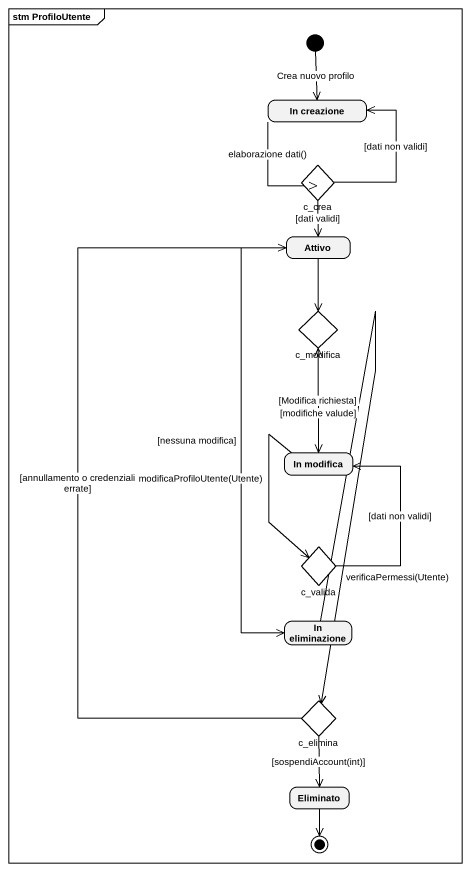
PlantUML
@startuml
mainframe stm ProfiloUtente
hide empty description
state "In creazione" as In_creazione
state c_crea <<choice>>
state Attivo
state c_modifica <<choice>>
state "In modifica" as In_modifica
state c_valida <<choice>>
state "In eliminazione" as In_eliminazione
state c_elimina <<choice>>
state Eliminato
[*] --> In_creazione : Crea nuovo profilo
In_creazione --> c_crea : elaborazione dati()
c_crea -up-> In_creazione : [dati non validi]
c_crea --> Attivo : [dati validi]
Attivo --> c_modifica
Attivo --> In_eliminazione : [nessuna modifica]
c_modifica --> In_modifica : [Modifica richiesta]
In_modifica -up-> c_modifica : [modifiche valude]
In_modifica --> c_valida : modificaProfiloUtente(Utente)
c_valida -up-> In_modifica : [dati non validi]
In_eliminazione --> c_elimina : verificaPermessi(Utente)
c_elimina -up-> Attivo : [annullamento o credenziali errate]
c_elimina --> Eliminato : [sospendiAccount(int)]
Eliminato --> [*]
@enduml
